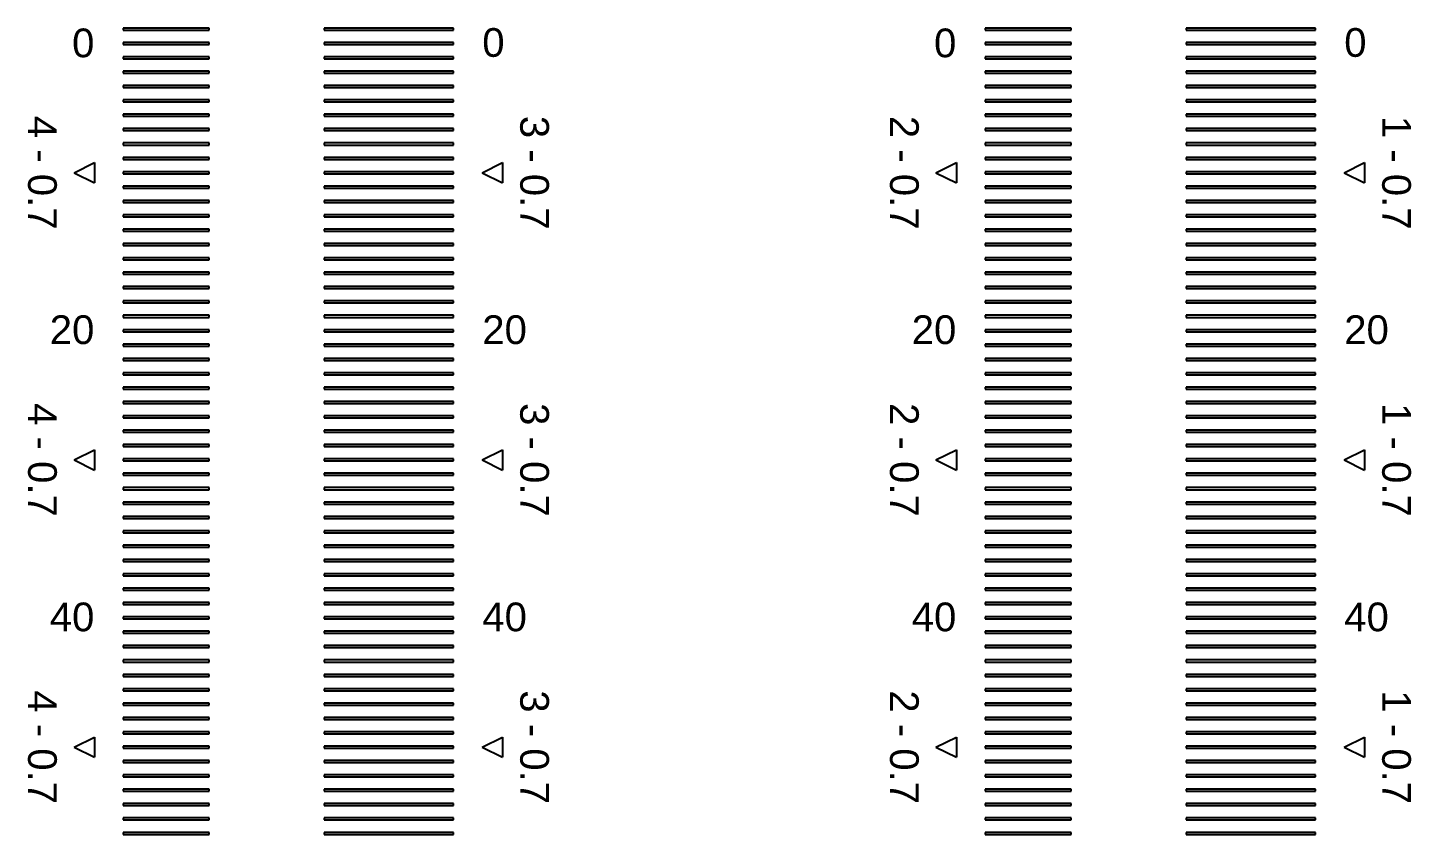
# Model space of a CAD drawing. Extents: x -24531 to 102469, y 86631 to 213631.
# Drawn here: x 53748.9 to 54230.5, y 155000.2 to 155281.1 of the extents above; entities that cross this region are included whole.
import ezdxf

# ---------------------------------------------------------------- set-up
doc = ezdxf.new("R2010")
doc.units = 13
doc.layers.add('CL - Label-1', color=120, linetype='Continuous')
doc.layers.add('CL - Label-2', color=132, linetype='Continuous')
doc.layers.add('CL - Sub-Micro', color=7, linetype='Continuous', true_color=0x47d1ff)
doc.styles.get("Standard").update_dxf_attribs({"font": 'arial.ttf'})

msp = doc.modelspace()

# ---------------------------------------------------------------- linework, layer by layer
at = {"layer": 'CL - Label-2'}
for p, q in [((53765.04, 155230.56), (53772.14, 155234.1)), ((53772.14, 155234.1), (53772.14, 155227.03)), ((53907.12, 155230.56), (53914.21, 155234.1)), ((53914.21, 155234.1), (53914.21, 155227.03)), ((54065.04, 155230.56), (54072.14, 155234.1)), ((54072.14, 155234.1), (54072.14, 155227.03)), ((54207.12, 155230.56), (54214.21, 155234.1)), ((54214.21, 155234.1), (54214.21, 155227.03)), ((53765.04, 155230.56), (53772.14, 155227.03)), ((53907.12, 155230.56), (53914.21, 155227.03)), ((54065.04, 155230.56), (54072.14, 155227.03)), ((54207.12, 155230.56), (54214.21, 155227.03)), ((53765.04, 155130.56), (53772.14, 155134.1)), ((53765.04, 155130.56), (53772.14, 155127.03)), ((53772.14, 155134.1), (53772.14, 155127.03)), ((53907.12, 155130.56), (53914.21, 155134.1)), ((53907.12, 155130.56), (53914.21, 155127.03)), ((53914.21, 155134.1), (53914.21, 155127.03)), ((54065.04, 155130.56), (54072.14, 155134.1)), ((54065.04, 155130.56), (54072.14, 155127.03)), ((54072.14, 155134.1), (54072.14, 155127.03)), ((54207.12, 155130.56), (54214.21, 155134.1)), ((54207.12, 155130.56), (54214.21, 155127.03)), ((54214.21, 155134.1), (54214.21, 155127.03)), ((53765.04, 155030.56), (53772.14, 155034.1)), ((53772.14, 155034.1), (53772.14, 155027.03)), ((53907.12, 155030.56), (53914.21, 155034.1)), ((53914.21, 155034.1), (53914.21, 155027.03)), ((54065.04, 155030.56), (54072.14, 155034.1)), ((54072.14, 155034.1), (54072.14, 155027.03)), ((54207.12, 155030.56), (54214.21, 155034.1)), ((54214.21, 155034.1), (54214.21, 155027.03)), ((53765.04, 155030.56), (53772.14, 155027.03)), ((53907.12, 155030.56), (53914.21, 155027.03)), ((54065.04, 155030.56), (54072.14, 155027.03)), ((54207.12, 155030.56), (54214.21, 155027.03))]:
    msp.add_line(p, q, dxfattribs=at)
at = {"layer": 'CL - Sub-Micro'}
for p, q in [((53812.12, 155280.91), (53782.12, 155280.91)), ((53782.12, 155280.91), (53782.12, 155280.21)), ((53782.12, 155280.21), (53812.12, 155280.21)), ((53812.12, 155280.21), (53812.12, 155280.91)), ((53897.12, 155280.91), (53852.12, 155280.91)), ((53852.12, 155280.91), (53852.12, 155280.21)), ((53852.12, 155280.21), (53897.12, 155280.21)), ((53897.12, 155280.21), (53897.12, 155280.91)), ((54112.12, 155280.91), (54082.12, 155280.91)), ((54082.12, 155280.91), (54082.12, 155280.21)), ((54082.12, 155280.21), (54112.12, 155280.21)), ((54112.12, 155280.21), (54112.12, 155280.91)), ((54197.12, 155280.91), (54152.12, 155280.91)), ((54152.12, 155280.91), (54152.12, 155280.21)), ((54152.12, 155280.21), (54197.12, 155280.21)), ((54197.12, 155280.21), (54197.12, 155280.91)), ((53812.12, 155275.91), (53782.12, 155275.91)), ((53782.12, 155275.91), (53782.12, 155275.21)), ((53782.12, 155275.21), (53812.12, 155275.21)), ((53812.12, 155275.21), (53812.12, 155275.91)), ((53897.12, 155275.91), (53852.12, 155275.91)), ((53852.12, 155275.91), (53852.12, 155275.21)), ((53852.12, 155275.21), (53897.12, 155275.21)), ((53897.12, 155275.21), (53897.12, 155275.91)), ((54112.12, 155275.91), (54082.12, 155275.91)), ((54082.12, 155275.91), (54082.12, 155275.21)), ((54082.12, 155275.21), (54112.12, 155275.21)), ((54112.12, 155275.21), (54112.12, 155275.91)), ((54197.12, 155275.91), (54152.12, 155275.91)), ((54152.12, 155275.91), (54152.12, 155275.21)), ((54152.12, 155275.21), (54197.12, 155275.21)), ((54197.12, 155275.21), (54197.12, 155275.91)), ((53812.12, 155270.91), (53782.12, 155270.91)), ((53782.12, 155270.91), (53782.12, 155270.21)), ((53782.12, 155270.21), (53812.12, 155270.21)), ((53812.12, 155270.21), (53812.12, 155270.91)), ((53897.12, 155270.91), (53852.12, 155270.91)), ((53852.12, 155270.91), (53852.12, 155270.21)), ((53852.12, 155270.21), (53897.12, 155270.21)), ((53897.12, 155270.21), (53897.12, 155270.91)), ((54112.12, 155270.91), (54082.12, 155270.91)), ((54082.12, 155270.91), (54082.12, 155270.21)), ((54082.12, 155270.21), (54112.12, 155270.21)), ((54112.12, 155270.21), (54112.12, 155270.91)), ((54197.12, 155270.91), (54152.12, 155270.91)), ((54152.12, 155270.91), (54152.12, 155270.21)), ((54152.12, 155270.21), (54197.12, 155270.21)), ((54197.12, 155270.21), (54197.12, 155270.91)), ((53812.12, 155265.91), (53782.12, 155265.91)), ((53782.12, 155265.91), (53782.12, 155265.21)), ((53782.12, 155265.21), (53812.12, 155265.21)), ((53812.12, 155265.21), (53812.12, 155265.91)), ((53897.12, 155265.91), (53852.12, 155265.91)), ((53852.12, 155265.91), (53852.12, 155265.21)), ((53852.12, 155265.21), (53897.12, 155265.21)), ((53897.12, 155265.21), (53897.12, 155265.91)), ((54112.12, 155265.91), (54082.12, 155265.91)), ((54082.12, 155265.91), (54082.12, 155265.21)), ((54082.12, 155265.21), (54112.12, 155265.21)), ((54112.12, 155265.21), (54112.12, 155265.91)), ((54197.12, 155265.91), (54152.12, 155265.91)), ((54152.12, 155265.91), (54152.12, 155265.21)), ((54152.12, 155265.21), (54197.12, 155265.21)), ((54197.12, 155265.21), (54197.12, 155265.91)), ((53812.12, 155260.91), (53782.12, 155260.91)), ((53782.12, 155260.91), (53782.12, 155260.21)), ((53782.12, 155260.21), (53812.12, 155260.21)), ((53812.12, 155260.21), (53812.12, 155260.91)), ((53897.12, 155260.91), (53852.12, 155260.91)), ((53852.12, 155260.91), (53852.12, 155260.21)), ((53852.12, 155260.21), (53897.12, 155260.21)), ((53897.12, 155260.21), (53897.12, 155260.91)), ((54112.12, 155260.91), (54082.12, 155260.91)), ((54082.12, 155260.91), (54082.12, 155260.21)), ((54082.12, 155260.21), (54112.12, 155260.21)), ((54112.12, 155260.21), (54112.12, 155260.91)), ((54197.12, 155260.91), (54152.12, 155260.91)), ((54152.12, 155260.91), (54152.12, 155260.21)), ((54152.12, 155260.21), (54197.12, 155260.21)), ((54197.12, 155260.21), (54197.12, 155260.91)), ((53812.12, 155255.91), (53782.12, 155255.91)), ((53782.12, 155255.91), (53782.12, 155255.21)), ((53782.12, 155255.21), (53812.12, 155255.21)), ((53812.12, 155255.21), (53812.12, 155255.91)), ((53897.12, 155255.91), (53852.12, 155255.91)), ((53852.12, 155255.91), (53852.12, 155255.21)), ((53852.12, 155255.21), (53897.12, 155255.21)), ((53897.12, 155255.21), (53897.12, 155255.91)), ((54112.12, 155255.91), (54082.12, 155255.91)), ((54082.12, 155255.91), (54082.12, 155255.21)), ((54082.12, 155255.21), (54112.12, 155255.21)), ((54112.12, 155255.21), (54112.12, 155255.91)), ((54197.12, 155255.91), (54152.12, 155255.91)), ((54152.12, 155255.91), (54152.12, 155255.21)), ((54152.12, 155255.21), (54197.12, 155255.21)), ((54197.12, 155255.21), (54197.12, 155255.91)), ((53812.12, 155250.91), (53782.12, 155250.91)), ((53782.12, 155250.91), (53782.12, 155250.21)), ((53782.12, 155250.21), (53812.12, 155250.21)), ((53812.12, 155250.21), (53812.12, 155250.91)), ((53897.12, 155250.91), (53852.12, 155250.91)), ((53852.12, 155250.91), (53852.12, 155250.21)), ((53852.12, 155250.21), (53897.12, 155250.21)), ((53897.12, 155250.21), (53897.12, 155250.91)), ((54112.12, 155250.91), (54082.12, 155250.91)), ((54082.12, 155250.91), (54082.12, 155250.21)), ((54082.12, 155250.21), (54112.12, 155250.21)), ((54112.12, 155250.21), (54112.12, 155250.91)), ((54197.12, 155250.91), (54152.12, 155250.91)), ((54152.12, 155250.91), (54152.12, 155250.21)), ((54152.12, 155250.21), (54197.12, 155250.21)), ((54197.12, 155250.21), (54197.12, 155250.91)), ((53812.12, 155245.91), (53782.12, 155245.91)), ((53782.12, 155245.91), (53782.12, 155245.21)), ((53812.12, 155245.21), (53812.12, 155245.91)), ((53897.12, 155245.91), (53852.12, 155245.91)), ((53852.12, 155245.91), (53852.12, 155245.21)), ((53897.12, 155245.21), (53897.12, 155245.91)), ((54112.12, 155245.91), (54082.12, 155245.91)), ((54082.12, 155245.91), (54082.12, 155245.21)), ((54112.12, 155245.21), (54112.12, 155245.91)), ((54197.12, 155245.91), (54152.12, 155245.91)), ((54152.12, 155245.91), (54152.12, 155245.21)), ((54197.12, 155245.21), (54197.12, 155245.91)), ((53782.12, 155245.21), (53812.12, 155245.21)), ((53812.12, 155240.91), (53782.12, 155240.91)), ((53782.12, 155240.91), (53782.12, 155240.21)), ((53812.12, 155240.21), (53812.12, 155240.91)), ((53852.12, 155245.21), (53897.12, 155245.21)), ((53897.12, 155240.91), (53852.12, 155240.91)), ((53852.12, 155240.91), (53852.12, 155240.21)), ((53897.12, 155240.21), (53897.12, 155240.91)), ((54082.12, 155245.21), (54112.12, 155245.21)), ((54112.12, 155240.91), (54082.12, 155240.91)), ((54082.12, 155240.91), (54082.12, 155240.21)), ((54112.12, 155240.21), (54112.12, 155240.91)), ((54152.12, 155245.21), (54197.12, 155245.21)), ((54197.12, 155240.91), (54152.12, 155240.91)), ((54152.12, 155240.91), (54152.12, 155240.21)), ((54197.12, 155240.21), (54197.12, 155240.91)), ((53782.12, 155240.21), (53812.12, 155240.21)), ((53812.12, 155235.91), (53782.12, 155235.91)), ((53782.12, 155235.91), (53782.12, 155235.21)), ((53812.12, 155235.21), (53812.12, 155235.91)), ((53852.12, 155240.21), (53897.12, 155240.21)), ((53897.12, 155235.91), (53852.12, 155235.91)), ((53852.12, 155235.91), (53852.12, 155235.21)), ((53897.12, 155235.21), (53897.12, 155235.91)), ((54082.12, 155240.21), (54112.12, 155240.21)), ((54112.12, 155235.91), (54082.12, 155235.91)), ((54082.12, 155235.91), (54082.12, 155235.21)), ((54112.12, 155235.21), (54112.12, 155235.91)), ((54152.12, 155240.21), (54197.12, 155240.21)), ((54197.12, 155235.91), (54152.12, 155235.91)), ((54152.12, 155235.91), (54152.12, 155235.21)), ((54197.12, 155235.21), (54197.12, 155235.91)), ((53782.12, 155235.21), (53812.12, 155235.21)), ((53812.12, 155230.91), (53782.12, 155230.91)), ((53782.12, 155230.91), (53782.12, 155230.21)), ((53812.12, 155230.21), (53812.12, 155230.91)), ((53852.12, 155235.21), (53897.12, 155235.21)), ((53897.12, 155230.91), (53852.12, 155230.91)), ((53852.12, 155230.91), (53852.12, 155230.21)), ((53897.12, 155230.21), (53897.12, 155230.91)), ((54082.12, 155235.21), (54112.12, 155235.21)), ((54112.12, 155230.91), (54082.12, 155230.91)), ((54082.12, 155230.91), (54082.12, 155230.21)), ((54112.12, 155230.21), (54112.12, 155230.91)), ((54152.12, 155235.21), (54197.12, 155235.21)), ((54197.12, 155230.91), (54152.12, 155230.91)), ((54152.12, 155230.91), (54152.12, 155230.21)), ((54197.12, 155230.21), (54197.12, 155230.91)), ((53782.12, 155230.21), (53812.12, 155230.21)), ((53852.12, 155230.21), (53897.12, 155230.21)), ((54082.12, 155230.21), (54112.12, 155230.21)), ((54152.12, 155230.21), (54197.12, 155230.21)), ((53812.12, 155225.91), (53782.12, 155225.91)), ((53782.12, 155225.91), (53782.12, 155225.21)), ((53782.12, 155225.21), (53812.12, 155225.21)), ((53812.12, 155225.21), (53812.12, 155225.91)), ((53897.12, 155225.91), (53852.12, 155225.91)), ((53852.12, 155225.91), (53852.12, 155225.21)), ((53852.12, 155225.21), (53897.12, 155225.21)), ((53897.12, 155225.21), (53897.12, 155225.91)), ((54112.12, 155225.91), (54082.12, 155225.91)), ((54082.12, 155225.91), (54082.12, 155225.21)), ((54082.12, 155225.21), (54112.12, 155225.21)), ((54112.12, 155225.21), (54112.12, 155225.91)), ((54197.12, 155225.91), (54152.12, 155225.91)), ((54152.12, 155225.91), (54152.12, 155225.21)), ((54152.12, 155225.21), (54197.12, 155225.21)), ((54197.12, 155225.21), (54197.12, 155225.91)), ((53812.12, 155220.91), (53782.12, 155220.91)), ((53782.12, 155220.91), (53782.12, 155220.21)), ((53782.12, 155220.21), (53812.12, 155220.21)), ((53812.12, 155220.21), (53812.12, 155220.91)), ((53897.12, 155220.91), (53852.12, 155220.91)), ((53852.12, 155220.91), (53852.12, 155220.21)), ((53852.12, 155220.21), (53897.12, 155220.21)), ((53897.12, 155220.21), (53897.12, 155220.91)), ((54112.12, 155220.91), (54082.12, 155220.91)), ((54082.12, 155220.91), (54082.12, 155220.21)), ((54082.12, 155220.21), (54112.12, 155220.21)), ((54112.12, 155220.21), (54112.12, 155220.91)), ((54197.12, 155220.91), (54152.12, 155220.91)), ((54152.12, 155220.91), (54152.12, 155220.21)), ((54152.12, 155220.21), (54197.12, 155220.21)), ((54197.12, 155220.21), (54197.12, 155220.91)), ((53812.12, 155215.91), (53782.12, 155215.91)), ((53782.12, 155215.91), (53782.12, 155215.21)), ((53782.12, 155215.21), (53812.12, 155215.21)), ((53812.12, 155215.21), (53812.12, 155215.91)), ((53897.12, 155215.91), (53852.12, 155215.91)), ((53852.12, 155215.91), (53852.12, 155215.21)), ((53852.12, 155215.21), (53897.12, 155215.21)), ((53897.12, 155215.21), (53897.12, 155215.91)), ((54112.12, 155215.91), (54082.12, 155215.91)), ((54082.12, 155215.91), (54082.12, 155215.21)), ((54082.12, 155215.21), (54112.12, 155215.21)), ((54112.12, 155215.21), (54112.12, 155215.91)), ((54197.12, 155215.91), (54152.12, 155215.91)), ((54152.12, 155215.91), (54152.12, 155215.21)), ((54152.12, 155215.21), (54197.12, 155215.21)), ((54197.12, 155215.21), (54197.12, 155215.91)), ((53812.12, 155210.91), (53782.12, 155210.91)), ((53782.12, 155210.91), (53782.12, 155210.21)), ((53782.12, 155210.21), (53812.12, 155210.21)), ((53812.12, 155210.21), (53812.12, 155210.91)), ((53897.12, 155210.91), (53852.12, 155210.91)), ((53852.12, 155210.91), (53852.12, 155210.21)), ((53852.12, 155210.21), (53897.12, 155210.21)), ((53897.12, 155210.21), (53897.12, 155210.91)), ((54112.12, 155210.91), (54082.12, 155210.91)), ((54082.12, 155210.91), (54082.12, 155210.21)), ((54082.12, 155210.21), (54112.12, 155210.21)), ((54112.12, 155210.21), (54112.12, 155210.91)), ((54197.12, 155210.91), (54152.12, 155210.91)), ((54152.12, 155210.91), (54152.12, 155210.21)), ((54152.12, 155210.21), (54197.12, 155210.21)), ((54197.12, 155210.21), (54197.12, 155210.91)), ((53812.12, 155205.91), (53782.12, 155205.91)), ((53782.12, 155205.91), (53782.12, 155205.21)), ((53782.12, 155205.21), (53812.12, 155205.21)), ((53812.12, 155205.21), (53812.12, 155205.91)), ((53897.12, 155205.91), (53852.12, 155205.91)), ((53852.12, 155205.91), (53852.12, 155205.21)), ((53852.12, 155205.21), (53897.12, 155205.21)), ((53897.12, 155205.21), (53897.12, 155205.91)), ((54112.12, 155205.91), (54082.12, 155205.91)), ((54082.12, 155205.91), (54082.12, 155205.21)), ((54082.12, 155205.21), (54112.12, 155205.21)), ((54112.12, 155205.21), (54112.12, 155205.91)), ((54197.12, 155205.91), (54152.12, 155205.91)), ((54152.12, 155205.91), (54152.12, 155205.21)), ((54152.12, 155205.21), (54197.12, 155205.21)), ((54197.12, 155205.21), (54197.12, 155205.91)), ((53812.12, 155200.91), (53782.12, 155200.91)), ((53782.12, 155200.91), (53782.12, 155200.21)), ((53782.12, 155200.21), (53812.12, 155200.21)), ((53812.12, 155200.21), (53812.12, 155200.91)), ((53897.12, 155200.91), (53852.12, 155200.91)), ((53852.12, 155200.91), (53852.12, 155200.21)), ((53852.12, 155200.21), (53897.12, 155200.21)), ((53897.12, 155200.21), (53897.12, 155200.91)), ((54112.12, 155200.91), (54082.12, 155200.91)), ((54082.12, 155200.91), (54082.12, 155200.21)), ((54082.12, 155200.21), (54112.12, 155200.21)), ((54112.12, 155200.21), (54112.12, 155200.91)), ((54197.12, 155200.91), (54152.12, 155200.91)), ((54152.12, 155200.91), (54152.12, 155200.21)), ((54152.12, 155200.21), (54197.12, 155200.21)), ((54197.12, 155200.21), (54197.12, 155200.91)), ((53812.12, 155195.91), (53782.12, 155195.91)), ((53782.12, 155195.91), (53782.12, 155195.21)), ((53782.12, 155195.21), (53812.12, 155195.21)), ((53812.12, 155195.21), (53812.12, 155195.91)), ((53897.12, 155195.91), (53852.12, 155195.91)), ((53852.12, 155195.91), (53852.12, 155195.21)), ((53852.12, 155195.21), (53897.12, 155195.21)), ((53897.12, 155195.21), (53897.12, 155195.91)), ((54112.12, 155195.91), (54082.12, 155195.91)), ((54082.12, 155195.91), (54082.12, 155195.21)), ((54082.12, 155195.21), (54112.12, 155195.21)), ((54112.12, 155195.21), (54112.12, 155195.91)), ((54197.12, 155195.91), (54152.12, 155195.91)), ((54152.12, 155195.91), (54152.12, 155195.21)), ((54152.12, 155195.21), (54197.12, 155195.21)), ((54197.12, 155195.21), (54197.12, 155195.91)), ((53812.12, 155190.91), (53782.12, 155190.91)), ((53782.12, 155190.91), (53782.12, 155190.21)), ((53782.12, 155190.21), (53812.12, 155190.21)), ((53812.12, 155190.21), (53812.12, 155190.91)), ((53897.12, 155190.91), (53852.12, 155190.91)), ((53852.12, 155190.91), (53852.12, 155190.21)), ((53852.12, 155190.21), (53897.12, 155190.21)), ((53897.12, 155190.21), (53897.12, 155190.91)), ((54112.12, 155190.91), (54082.12, 155190.91)), ((54082.12, 155190.91), (54082.12, 155190.21)), ((54082.12, 155190.21), (54112.12, 155190.21)), ((54112.12, 155190.21), (54112.12, 155190.91)), ((54197.12, 155190.91), (54152.12, 155190.91)), ((54152.12, 155190.91), (54152.12, 155190.21)), ((54152.12, 155190.21), (54197.12, 155190.21)), ((54197.12, 155190.21), (54197.12, 155190.91)), ((53812.12, 155185.91), (53782.12, 155185.91)), ((53782.12, 155185.91), (53782.12, 155185.21)), ((53782.12, 155185.21), (53812.12, 155185.21)), ((53812.12, 155185.21), (53812.12, 155185.91)), ((53897.12, 155185.91), (53852.12, 155185.91)), ((53852.12, 155185.91), (53852.12, 155185.21)), ((53852.12, 155185.21), (53897.12, 155185.21)), ((53897.12, 155185.21), (53897.12, 155185.91)), ((54112.12, 155185.91), (54082.12, 155185.91)), ((54082.12, 155185.91), (54082.12, 155185.21)), ((54082.12, 155185.21), (54112.12, 155185.21)), ((54112.12, 155185.21), (54112.12, 155185.91)), ((54197.12, 155185.91), (54152.12, 155185.91)), ((54152.12, 155185.91), (54152.12, 155185.21)), ((54152.12, 155185.21), (54197.12, 155185.21)), ((54197.12, 155185.21), (54197.12, 155185.91)), ((53812.12, 155180.91), (53782.12, 155180.91)), ((53782.12, 155180.91), (53782.12, 155180.21)), ((53782.12, 155180.21), (53812.12, 155180.21)), ((53812.12, 155180.21), (53812.12, 155180.91)), ((53897.12, 155180.91), (53852.12, 155180.91)), ((53852.12, 155180.91), (53852.12, 155180.21)), ((53852.12, 155180.21), (53897.12, 155180.21)), ((53897.12, 155180.21), (53897.12, 155180.91)), ((54112.12, 155180.91), (54082.12, 155180.91)), ((54082.12, 155180.91), (54082.12, 155180.21)), ((54082.12, 155180.21), (54112.12, 155180.21)), ((54112.12, 155180.21), (54112.12, 155180.91)), ((54197.12, 155180.91), (54152.12, 155180.91)), ((54152.12, 155180.91), (54152.12, 155180.21)), ((54152.12, 155180.21), (54197.12, 155180.21)), ((54197.12, 155180.21), (54197.12, 155180.91)), ((53812.12, 155175.91), (53782.12, 155175.91)), ((53782.12, 155175.91), (53782.12, 155175.21)), ((53782.12, 155175.21), (53812.12, 155175.21)), ((53812.12, 155175.21), (53812.12, 155175.91)), ((53897.12, 155175.91), (53852.12, 155175.91)), ((53852.12, 155175.91), (53852.12, 155175.21)), ((53852.12, 155175.21), (53897.12, 155175.21)), ((53897.12, 155175.21), (53897.12, 155175.91)), ((54112.12, 155175.91), (54082.12, 155175.91)), ((54082.12, 155175.91), (54082.12, 155175.21)), ((54082.12, 155175.21), (54112.12, 155175.21)), ((54112.12, 155175.21), (54112.12, 155175.91)), ((54197.12, 155175.91), (54152.12, 155175.91)), ((54152.12, 155175.91), (54152.12, 155175.21)), ((54152.12, 155175.21), (54197.12, 155175.21)), ((54197.12, 155175.21), (54197.12, 155175.91)), ((53812.12, 155170.91), (53782.12, 155170.91)), ((53782.12, 155170.91), (53782.12, 155170.21)), ((53782.12, 155170.21), (53812.12, 155170.21)), ((53812.12, 155170.21), (53812.12, 155170.91)), ((53897.12, 155170.91), (53852.12, 155170.91)), ((53852.12, 155170.91), (53852.12, 155170.21)), ((53852.12, 155170.21), (53897.12, 155170.21)), ((53897.12, 155170.21), (53897.12, 155170.91)), ((54112.12, 155170.91), (54082.12, 155170.91)), ((54082.12, 155170.91), (54082.12, 155170.21)), ((54082.12, 155170.21), (54112.12, 155170.21)), ((54112.12, 155170.21), (54112.12, 155170.91)), ((54197.12, 155170.91), (54152.12, 155170.91)), ((54152.12, 155170.91), (54152.12, 155170.21)), ((54152.12, 155170.21), (54197.12, 155170.21)), ((54197.12, 155170.21), (54197.12, 155170.91)), ((53812.12, 155165.91), (53782.12, 155165.91)), ((53782.12, 155165.91), (53782.12, 155165.21)), ((53782.12, 155165.21), (53812.12, 155165.21)), ((53812.12, 155165.21), (53812.12, 155165.91)), ((53897.12, 155165.91), (53852.12, 155165.91)), ((53852.12, 155165.91), (53852.12, 155165.21)), ((53852.12, 155165.21), (53897.12, 155165.21)), ((53897.12, 155165.21), (53897.12, 155165.91)), ((54112.12, 155165.91), (54082.12, 155165.91)), ((54082.12, 155165.91), (54082.12, 155165.21)), ((54082.12, 155165.21), (54112.12, 155165.21)), ((54112.12, 155165.21), (54112.12, 155165.91)), ((54197.12, 155165.91), (54152.12, 155165.91)), ((54152.12, 155165.91), (54152.12, 155165.21)), ((54152.12, 155165.21), (54197.12, 155165.21)), ((54197.12, 155165.21), (54197.12, 155165.91)), ((53812.12, 155160.91), (53782.12, 155160.91)), ((53782.12, 155160.91), (53782.12, 155160.21)), ((53782.12, 155160.21), (53812.12, 155160.21)), ((53812.12, 155160.21), (53812.12, 155160.91)), ((53897.12, 155160.91), (53852.12, 155160.91)), ((53852.12, 155160.91), (53852.12, 155160.21)), ((53852.12, 155160.21), (53897.12, 155160.21)), ((53897.12, 155160.21), (53897.12, 155160.91)), ((54112.12, 155160.91), (54082.12, 155160.91)), ((54082.12, 155160.91), (54082.12, 155160.21)), ((54082.12, 155160.21), (54112.12, 155160.21)), ((54112.12, 155160.21), (54112.12, 155160.91)), ((54197.12, 155160.91), (54152.12, 155160.91)), ((54152.12, 155160.91), (54152.12, 155160.21)), ((54152.12, 155160.21), (54197.12, 155160.21)), ((54197.12, 155160.21), (54197.12, 155160.91)), ((53812.12, 155155.91), (53782.12, 155155.91)), ((53782.12, 155155.91), (53782.12, 155155.21)), ((53782.12, 155155.21), (53812.12, 155155.21)), ((53812.12, 155155.21), (53812.12, 155155.91)), ((53897.12, 155155.91), (53852.12, 155155.91)), ((53852.12, 155155.91), (53852.12, 155155.21)), ((53852.12, 155155.21), (53897.12, 155155.21)), ((53897.12, 155155.21), (53897.12, 155155.91)), ((54112.12, 155155.91), (54082.12, 155155.91)), ((54082.12, 155155.91), (54082.12, 155155.21)), ((54082.12, 155155.21), (54112.12, 155155.21)), ((54112.12, 155155.21), (54112.12, 155155.91)), ((54197.12, 155155.91), (54152.12, 155155.91)), ((54152.12, 155155.91), (54152.12, 155155.21)), ((54152.12, 155155.21), (54197.12, 155155.21)), ((54197.12, 155155.21), (54197.12, 155155.91)), ((53812.12, 155150.91), (53782.12, 155150.91)), ((53782.12, 155150.91), (53782.12, 155150.21)), ((53782.12, 155150.21), (53812.12, 155150.21)), ((53812.12, 155150.21), (53812.12, 155150.91)), ((53897.12, 155150.91), (53852.12, 155150.91)), ((53852.12, 155150.91), (53852.12, 155150.21)), ((53852.12, 155150.21), (53897.12, 155150.21)), ((53897.12, 155150.21), (53897.12, 155150.91)), ((54112.12, 155150.91), (54082.12, 155150.91)), ((54082.12, 155150.91), (54082.12, 155150.21)), ((54082.12, 155150.21), (54112.12, 155150.21)), ((54112.12, 155150.21), (54112.12, 155150.91)), ((54197.12, 155150.91), (54152.12, 155150.91)), ((54152.12, 155150.91), (54152.12, 155150.21)), ((54152.12, 155150.21), (54197.12, 155150.21)), ((54197.12, 155150.21), (54197.12, 155150.91)), ((53812.12, 155145.91), (53782.12, 155145.91)), ((53782.12, 155145.91), (53782.12, 155145.21)), ((53782.12, 155145.21), (53812.12, 155145.21)), ((53812.12, 155145.21), (53812.12, 155145.91)), ((53897.12, 155145.91), (53852.12, 155145.91)), ((53852.12, 155145.91), (53852.12, 155145.21)), ((53852.12, 155145.21), (53897.12, 155145.21)), ((53897.12, 155145.21), (53897.12, 155145.91)), ((54112.12, 155145.91), (54082.12, 155145.91)), ((54082.12, 155145.91), (54082.12, 155145.21)), ((54082.12, 155145.21), (54112.12, 155145.21)), ((54112.12, 155145.21), (54112.12, 155145.91)), ((54197.12, 155145.91), (54152.12, 155145.91)), ((54152.12, 155145.91), (54152.12, 155145.21)), ((54152.12, 155145.21), (54197.12, 155145.21)), ((54197.12, 155145.21), (54197.12, 155145.91)), ((53812.12, 155140.91), (53782.12, 155140.91)), ((53782.12, 155140.91), (53782.12, 155140.21)), ((53782.12, 155140.21), (53812.12, 155140.21)), ((53812.12, 155140.21), (53812.12, 155140.91)), ((53897.12, 155140.91), (53852.12, 155140.91)), ((53852.12, 155140.91), (53852.12, 155140.21)), ((53852.12, 155140.21), (53897.12, 155140.21)), ((53897.12, 155140.21), (53897.12, 155140.91)), ((54112.12, 155140.91), (54082.12, 155140.91)), ((54082.12, 155140.91), (54082.12, 155140.21)), ((54082.12, 155140.21), (54112.12, 155140.21)), ((54112.12, 155140.21), (54112.12, 155140.91)), ((54197.12, 155140.91), (54152.12, 155140.91)), ((54152.12, 155140.91), (54152.12, 155140.21)), ((54152.12, 155140.21), (54197.12, 155140.21)), ((54197.12, 155140.21), (54197.12, 155140.91)), ((53812.12, 155135.91), (53782.12, 155135.91)), ((53782.12, 155135.91), (53782.12, 155135.21)), ((53782.12, 155135.21), (53812.12, 155135.21)), ((53812.12, 155135.21), (53812.12, 155135.91)), ((53897.12, 155135.91), (53852.12, 155135.91)), ((53852.12, 155135.91), (53852.12, 155135.21)), ((53852.12, 155135.21), (53897.12, 155135.21)), ((53897.12, 155135.21), (53897.12, 155135.91)), ((54112.12, 155135.91), (54082.12, 155135.91)), ((54082.12, 155135.91), (54082.12, 155135.21)), ((54082.12, 155135.21), (54112.12, 155135.21)), ((54112.12, 155135.21), (54112.12, 155135.91)), ((54197.12, 155135.91), (54152.12, 155135.91)), ((54152.12, 155135.91), (54152.12, 155135.21)), ((54152.12, 155135.21), (54197.12, 155135.21)), ((54197.12, 155135.21), (54197.12, 155135.91)), ((53812.12, 155130.91), (53782.12, 155130.91)), ((53782.12, 155130.91), (53782.12, 155130.21)), ((53782.12, 155130.21), (53812.12, 155130.21)), ((53812.12, 155130.21), (53812.12, 155130.91)), ((53897.12, 155130.91), (53852.12, 155130.91)), ((53852.12, 155130.91), (53852.12, 155130.21)), ((53852.12, 155130.21), (53897.12, 155130.21)), ((53897.12, 155130.21), (53897.12, 155130.91)), ((54112.12, 155130.91), (54082.12, 155130.91)), ((54082.12, 155130.91), (54082.12, 155130.21)), ((54082.12, 155130.21), (54112.12, 155130.21)), ((54112.12, 155130.21), (54112.12, 155130.91)), ((54197.12, 155130.91), (54152.12, 155130.91)), ((54152.12, 155130.91), (54152.12, 155130.21)), ((54152.12, 155130.21), (54197.12, 155130.21)), ((54197.12, 155130.21), (54197.12, 155130.91)), ((53812.12, 155125.91), (53782.12, 155125.91)), ((53782.12, 155125.91), (53782.12, 155125.21)), ((53782.12, 155125.21), (53812.12, 155125.21)), ((53812.12, 155125.21), (53812.12, 155125.91)), ((53897.12, 155125.91), (53852.12, 155125.91)), ((53852.12, 155125.91), (53852.12, 155125.21)), ((53852.12, 155125.21), (53897.12, 155125.21)), ((53897.12, 155125.21), (53897.12, 155125.91)), ((54112.12, 155125.91), (54082.12, 155125.91)), ((54082.12, 155125.91), (54082.12, 155125.21)), ((54082.12, 155125.21), (54112.12, 155125.21)), ((54112.12, 155125.21), (54112.12, 155125.91)), ((54197.12, 155125.91), (54152.12, 155125.91)), ((54152.12, 155125.91), (54152.12, 155125.21)), ((54152.12, 155125.21), (54197.12, 155125.21)), ((54197.12, 155125.21), (54197.12, 155125.91)), ((53812.12, 155120.91), (53782.12, 155120.91)), ((53782.12, 155120.91), (53782.12, 155120.21)), ((53782.12, 155120.21), (53812.12, 155120.21)), ((53812.12, 155120.21), (53812.12, 155120.91)), ((53897.12, 155120.91), (53852.12, 155120.91)), ((53852.12, 155120.91), (53852.12, 155120.21)), ((53852.12, 155120.21), (53897.12, 155120.21)), ((53897.12, 155120.21), (53897.12, 155120.91)), ((54112.12, 155120.91), (54082.12, 155120.91)), ((54082.12, 155120.91), (54082.12, 155120.21)), ((54082.12, 155120.21), (54112.12, 155120.21)), ((54112.12, 155120.21), (54112.12, 155120.91)), ((54197.12, 155120.91), (54152.12, 155120.91)), ((54152.12, 155120.91), (54152.12, 155120.21)), ((54152.12, 155120.21), (54197.12, 155120.21)), ((54197.12, 155120.21), (54197.12, 155120.91)), ((53812.12, 155115.91), (53782.12, 155115.91)), ((53782.12, 155115.91), (53782.12, 155115.21)), ((53812.12, 155115.21), (53812.12, 155115.91)), ((53897.12, 155115.91), (53852.12, 155115.91)), ((53852.12, 155115.91), (53852.12, 155115.21)), ((53897.12, 155115.21), (53897.12, 155115.91)), ((54112.12, 155115.91), (54082.12, 155115.91)), ((54082.12, 155115.91), (54082.12, 155115.21)), ((54112.12, 155115.21), (54112.12, 155115.91)), ((54197.12, 155115.91), (54152.12, 155115.91)), ((54152.12, 155115.91), (54152.12, 155115.21)), ((54197.12, 155115.21), (54197.12, 155115.91)), ((53782.12, 155115.21), (53812.12, 155115.21)), ((53812.12, 155110.91), (53782.12, 155110.91)), ((53782.12, 155110.91), (53782.12, 155110.21)), ((53812.12, 155110.21), (53812.12, 155110.91)), ((53852.12, 155115.21), (53897.12, 155115.21)), ((53897.12, 155110.91), (53852.12, 155110.91)), ((53852.12, 155110.91), (53852.12, 155110.21)), ((53897.12, 155110.21), (53897.12, 155110.91)), ((54082.12, 155115.21), (54112.12, 155115.21)), ((54112.12, 155110.91), (54082.12, 155110.91)), ((54082.12, 155110.91), (54082.12, 155110.21)), ((54112.12, 155110.21), (54112.12, 155110.91)), ((54152.12, 155115.21), (54197.12, 155115.21)), ((54197.12, 155110.91), (54152.12, 155110.91)), ((54152.12, 155110.91), (54152.12, 155110.21)), ((54197.12, 155110.21), (54197.12, 155110.91)), ((53782.12, 155110.21), (53812.12, 155110.21)), ((53812.12, 155105.91), (53782.12, 155105.91)), ((53782.12, 155105.91), (53782.12, 155105.21)), ((53812.12, 155105.21), (53812.12, 155105.91)), ((53852.12, 155110.21), (53897.12, 155110.21)), ((53897.12, 155105.91), (53852.12, 155105.91)), ((53852.12, 155105.91), (53852.12, 155105.21)), ((53897.12, 155105.21), (53897.12, 155105.91)), ((54082.12, 155110.21), (54112.12, 155110.21)), ((54112.12, 155105.91), (54082.12, 155105.91)), ((54082.12, 155105.91), (54082.12, 155105.21)), ((54112.12, 155105.21), (54112.12, 155105.91)), ((54152.12, 155110.21), (54197.12, 155110.21)), ((54197.12, 155105.91), (54152.12, 155105.91)), ((54152.12, 155105.91), (54152.12, 155105.21)), ((54197.12, 155105.21), (54197.12, 155105.91)), ((53782.12, 155105.21), (53812.12, 155105.21)), ((53812.12, 155100.91), (53782.12, 155100.91)), ((53782.12, 155100.91), (53782.12, 155100.21)), ((53812.12, 155100.21), (53812.12, 155100.91)), ((53852.12, 155105.21), (53897.12, 155105.21)), ((53897.12, 155100.91), (53852.12, 155100.91)), ((53852.12, 155100.91), (53852.12, 155100.21)), ((53897.12, 155100.21), (53897.12, 155100.91)), ((54082.12, 155105.21), (54112.12, 155105.21)), ((54112.12, 155100.91), (54082.12, 155100.91)), ((54082.12, 155100.91), (54082.12, 155100.21)), ((54112.12, 155100.21), (54112.12, 155100.91)), ((54152.12, 155105.21), (54197.12, 155105.21)), ((54197.12, 155100.91), (54152.12, 155100.91)), ((54152.12, 155100.91), (54152.12, 155100.21)), ((54197.12, 155100.21), (54197.12, 155100.91)), ((53782.12, 155100.21), (53812.12, 155100.21)), ((53852.12, 155100.21), (53897.12, 155100.21)), ((54082.12, 155100.21), (54112.12, 155100.21)), ((54152.12, 155100.21), (54197.12, 155100.21)), ((53812.12, 155095.91), (53782.12, 155095.91)), ((53782.12, 155095.91), (53782.12, 155095.21)), ((53782.12, 155095.21), (53812.12, 155095.21)), ((53812.12, 155095.21), (53812.12, 155095.91)), ((53897.12, 155095.91), (53852.12, 155095.91)), ((53852.12, 155095.91), (53852.12, 155095.21)), ((53852.12, 155095.21), (53897.12, 155095.21)), ((53897.12, 155095.21), (53897.12, 155095.91)), ((54112.12, 155095.91), (54082.12, 155095.91)), ((54082.12, 155095.91), (54082.12, 155095.21)), ((54082.12, 155095.21), (54112.12, 155095.21)), ((54112.12, 155095.21), (54112.12, 155095.91)), ((54197.12, 155095.91), (54152.12, 155095.91)), ((54152.12, 155095.91), (54152.12, 155095.21)), ((54152.12, 155095.21), (54197.12, 155095.21)), ((54197.12, 155095.21), (54197.12, 155095.91)), ((53812.12, 155090.91), (53782.12, 155090.91)), ((53782.12, 155090.91), (53782.12, 155090.21)), ((53782.12, 155090.21), (53812.12, 155090.21)), ((53812.12, 155090.21), (53812.12, 155090.91)), ((53897.12, 155090.91), (53852.12, 155090.91)), ((53852.12, 155090.91), (53852.12, 155090.21)), ((53852.12, 155090.21), (53897.12, 155090.21)), ((53897.12, 155090.21), (53897.12, 155090.91)), ((54112.12, 155090.91), (54082.12, 155090.91)), ((54082.12, 155090.91), (54082.12, 155090.21)), ((54082.12, 155090.21), (54112.12, 155090.21)), ((54112.12, 155090.21), (54112.12, 155090.91)), ((54197.12, 155090.91), (54152.12, 155090.91)), ((54152.12, 155090.91), (54152.12, 155090.21)), ((54152.12, 155090.21), (54197.12, 155090.21)), ((54197.12, 155090.21), (54197.12, 155090.91)), ((53812.12, 155085.91), (53782.12, 155085.91)), ((53782.12, 155085.91), (53782.12, 155085.21)), ((53782.12, 155085.21), (53812.12, 155085.21)), ((53812.12, 155085.21), (53812.12, 155085.91)), ((53897.12, 155085.91), (53852.12, 155085.91)), ((53852.12, 155085.91), (53852.12, 155085.21)), ((53852.12, 155085.21), (53897.12, 155085.21)), ((53897.12, 155085.21), (53897.12, 155085.91)), ((54112.12, 155085.91), (54082.12, 155085.91)), ((54082.12, 155085.91), (54082.12, 155085.21)), ((54082.12, 155085.21), (54112.12, 155085.21)), ((54112.12, 155085.21), (54112.12, 155085.91)), ((54197.12, 155085.91), (54152.12, 155085.91)), ((54152.12, 155085.91), (54152.12, 155085.21)), ((54152.12, 155085.21), (54197.12, 155085.21)), ((54197.12, 155085.21), (54197.12, 155085.91)), ((53812.12, 155080.91), (53782.12, 155080.91)), ((53782.12, 155080.91), (53782.12, 155080.21)), ((53782.12, 155080.21), (53812.12, 155080.21)), ((53812.12, 155080.21), (53812.12, 155080.91)), ((53897.12, 155080.91), (53852.12, 155080.91)), ((53852.12, 155080.91), (53852.12, 155080.21)), ((53852.12, 155080.21), (53897.12, 155080.21)), ((53897.12, 155080.21), (53897.12, 155080.91)), ((54112.12, 155080.91), (54082.12, 155080.91)), ((54082.12, 155080.91), (54082.12, 155080.21)), ((54082.12, 155080.21), (54112.12, 155080.21)), ((54112.12, 155080.21), (54112.12, 155080.91)), ((54197.12, 155080.91), (54152.12, 155080.91)), ((54152.12, 155080.91), (54152.12, 155080.21)), ((54152.12, 155080.21), (54197.12, 155080.21)), ((54197.12, 155080.21), (54197.12, 155080.91)), ((53812.12, 155075.91), (53782.12, 155075.91)), ((53782.12, 155075.91), (53782.12, 155075.21)), ((53782.12, 155075.21), (53812.12, 155075.21)), ((53812.12, 155075.21), (53812.12, 155075.91)), ((53897.12, 155075.91), (53852.12, 155075.91)), ((53852.12, 155075.91), (53852.12, 155075.21)), ((53852.12, 155075.21), (53897.12, 155075.21)), ((53897.12, 155075.21), (53897.12, 155075.91)), ((54112.12, 155075.91), (54082.12, 155075.91)), ((54082.12, 155075.91), (54082.12, 155075.21)), ((54082.12, 155075.21), (54112.12, 155075.21)), ((54112.12, 155075.21), (54112.12, 155075.91)), ((54197.12, 155075.91), (54152.12, 155075.91)), ((54152.12, 155075.91), (54152.12, 155075.21)), ((54152.12, 155075.21), (54197.12, 155075.21)), ((54197.12, 155075.21), (54197.12, 155075.91)), ((53812.12, 155070.91), (53782.12, 155070.91)), ((53782.12, 155070.91), (53782.12, 155070.21)), ((53782.12, 155070.21), (53812.12, 155070.21)), ((53812.12, 155070.21), (53812.12, 155070.91)), ((53897.12, 155070.91), (53852.12, 155070.91)), ((53852.12, 155070.91), (53852.12, 155070.21)), ((53852.12, 155070.21), (53897.12, 155070.21)), ((53897.12, 155070.21), (53897.12, 155070.91)), ((54112.12, 155070.91), (54082.12, 155070.91)), ((54082.12, 155070.91), (54082.12, 155070.21)), ((54082.12, 155070.21), (54112.12, 155070.21)), ((54112.12, 155070.21), (54112.12, 155070.91)), ((54197.12, 155070.91), (54152.12, 155070.91)), ((54152.12, 155070.91), (54152.12, 155070.21)), ((54152.12, 155070.21), (54197.12, 155070.21)), ((54197.12, 155070.21), (54197.12, 155070.91)), ((53812.12, 155065.91), (53782.12, 155065.91)), ((53782.12, 155065.91), (53782.12, 155065.21)), ((53782.12, 155065.21), (53812.12, 155065.21)), ((53812.12, 155065.21), (53812.12, 155065.91)), ((53897.12, 155065.91), (53852.12, 155065.91)), ((53852.12, 155065.91), (53852.12, 155065.21)), ((53852.12, 155065.21), (53897.12, 155065.21)), ((53897.12, 155065.21), (53897.12, 155065.91)), ((54112.12, 155065.91), (54082.12, 155065.91)), ((54082.12, 155065.91), (54082.12, 155065.21)), ((54082.12, 155065.21), (54112.12, 155065.21)), ((54112.12, 155065.21), (54112.12, 155065.91)), ((54197.12, 155065.91), (54152.12, 155065.91)), ((54152.12, 155065.91), (54152.12, 155065.21)), ((54152.12, 155065.21), (54197.12, 155065.21)), ((54197.12, 155065.21), (54197.12, 155065.91)), ((53812.12, 155060.91), (53782.12, 155060.91)), ((53782.12, 155060.91), (53782.12, 155060.21)), ((53782.12, 155060.21), (53812.12, 155060.21)), ((53812.12, 155060.21), (53812.12, 155060.91)), ((53897.12, 155060.91), (53852.12, 155060.91)), ((53852.12, 155060.91), (53852.12, 155060.21)), ((53852.12, 155060.21), (53897.12, 155060.21)), ((53897.12, 155060.21), (53897.12, 155060.91)), ((54112.12, 155060.91), (54082.12, 155060.91)), ((54082.12, 155060.91), (54082.12, 155060.21)), ((54082.12, 155060.21), (54112.12, 155060.21)), ((54112.12, 155060.21), (54112.12, 155060.91)), ((54197.12, 155060.91), (54152.12, 155060.91)), ((54152.12, 155060.91), (54152.12, 155060.21)), ((54152.12, 155060.21), (54197.12, 155060.21)), ((54197.12, 155060.21), (54197.12, 155060.91)), ((53812.12, 155055.91), (53782.12, 155055.91)), ((53782.12, 155055.91), (53782.12, 155055.21)), ((53782.12, 155055.21), (53812.12, 155055.21)), ((53812.12, 155055.21), (53812.12, 155055.91)), ((53897.12, 155055.91), (53852.12, 155055.91)), ((53852.12, 155055.91), (53852.12, 155055.21)), ((53852.12, 155055.21), (53897.12, 155055.21)), ((53897.12, 155055.21), (53897.12, 155055.91)), ((54112.12, 155055.91), (54082.12, 155055.91)), ((54082.12, 155055.91), (54082.12, 155055.21)), ((54082.12, 155055.21), (54112.12, 155055.21)), ((54112.12, 155055.21), (54112.12, 155055.91)), ((54197.12, 155055.91), (54152.12, 155055.91)), ((54152.12, 155055.91), (54152.12, 155055.21)), ((54152.12, 155055.21), (54197.12, 155055.21)), ((54197.12, 155055.21), (54197.12, 155055.91)), ((53812.12, 155050.91), (53782.12, 155050.91)), ((53782.12, 155050.91), (53782.12, 155050.21)), ((53782.12, 155050.21), (53812.12, 155050.21)), ((53812.12, 155050.21), (53812.12, 155050.91)), ((53897.12, 155050.91), (53852.12, 155050.91)), ((53852.12, 155050.91), (53852.12, 155050.21)), ((53852.12, 155050.21), (53897.12, 155050.21)), ((53897.12, 155050.21), (53897.12, 155050.91)), ((54112.12, 155050.91), (54082.12, 155050.91)), ((54082.12, 155050.91), (54082.12, 155050.21)), ((54082.12, 155050.21), (54112.12, 155050.21)), ((54112.12, 155050.21), (54112.12, 155050.91)), ((54197.12, 155050.91), (54152.12, 155050.91)), ((54152.12, 155050.91), (54152.12, 155050.21)), ((54152.12, 155050.21), (54197.12, 155050.21)), ((54197.12, 155050.21), (54197.12, 155050.91)), ((53812.12, 155045.91), (53782.12, 155045.91)), ((53782.12, 155045.91), (53782.12, 155045.21)), ((53782.12, 155045.21), (53812.12, 155045.21)), ((53812.12, 155045.21), (53812.12, 155045.91)), ((53897.12, 155045.91), (53852.12, 155045.91)), ((53852.12, 155045.91), (53852.12, 155045.21)), ((53852.12, 155045.21), (53897.12, 155045.21)), ((53897.12, 155045.21), (53897.12, 155045.91)), ((54112.12, 155045.91), (54082.12, 155045.91)), ((54082.12, 155045.91), (54082.12, 155045.21)), ((54082.12, 155045.21), (54112.12, 155045.21)), ((54112.12, 155045.21), (54112.12, 155045.91)), ((54197.12, 155045.91), (54152.12, 155045.91)), ((54152.12, 155045.91), (54152.12, 155045.21)), ((54152.12, 155045.21), (54197.12, 155045.21)), ((54197.12, 155045.21), (54197.12, 155045.91)), ((53812.12, 155040.91), (53782.12, 155040.91)), ((53782.12, 155040.91), (53782.12, 155040.21)), ((53782.12, 155040.21), (53812.12, 155040.21)), ((53812.12, 155040.21), (53812.12, 155040.91)), ((53897.12, 155040.91), (53852.12, 155040.91)), ((53852.12, 155040.91), (53852.12, 155040.21)), ((53852.12, 155040.21), (53897.12, 155040.21)), ((53897.12, 155040.21), (53897.12, 155040.91)), ((54112.12, 155040.91), (54082.12, 155040.91)), ((54082.12, 155040.91), (54082.12, 155040.21)), ((54082.12, 155040.21), (54112.12, 155040.21)), ((54112.12, 155040.21), (54112.12, 155040.91)), ((54197.12, 155040.91), (54152.12, 155040.91)), ((54152.12, 155040.91), (54152.12, 155040.21)), ((54152.12, 155040.21), (54197.12, 155040.21)), ((54197.12, 155040.21), (54197.12, 155040.91)), ((53812.12, 155035.91), (53782.12, 155035.91)), ((53782.12, 155035.91), (53782.12, 155035.21)), ((53782.12, 155035.21), (53812.12, 155035.21)), ((53812.12, 155035.21), (53812.12, 155035.91)), ((53897.12, 155035.91), (53852.12, 155035.91)), ((53852.12, 155035.91), (53852.12, 155035.21)), ((53852.12, 155035.21), (53897.12, 155035.21)), ((53897.12, 155035.21), (53897.12, 155035.91)), ((54112.12, 155035.91), (54082.12, 155035.91)), ((54082.12, 155035.91), (54082.12, 155035.21)), ((54082.12, 155035.21), (54112.12, 155035.21)), ((54112.12, 155035.21), (54112.12, 155035.91)), ((54197.12, 155035.91), (54152.12, 155035.91)), ((54152.12, 155035.91), (54152.12, 155035.21)), ((54152.12, 155035.21), (54197.12, 155035.21)), ((54197.12, 155035.21), (54197.12, 155035.91)), ((53812.12, 155030.91), (53782.12, 155030.91)), ((53782.12, 155030.91), (53782.12, 155030.21)), ((53782.12, 155030.21), (53812.12, 155030.21)), ((53812.12, 155030.21), (53812.12, 155030.91)), ((53897.12, 155030.91), (53852.12, 155030.91)), ((53852.12, 155030.91), (53852.12, 155030.21)), ((53852.12, 155030.21), (53897.12, 155030.21)), ((53897.12, 155030.21), (53897.12, 155030.91)), ((54112.12, 155030.91), (54082.12, 155030.91)), ((54082.12, 155030.91), (54082.12, 155030.21)), ((54082.12, 155030.21), (54112.12, 155030.21)), ((54112.12, 155030.21), (54112.12, 155030.91)), ((54197.12, 155030.91), (54152.12, 155030.91)), ((54152.12, 155030.91), (54152.12, 155030.21)), ((54152.12, 155030.21), (54197.12, 155030.21)), ((54197.12, 155030.21), (54197.12, 155030.91)), ((53812.12, 155025.91), (53782.12, 155025.91)), ((53782.12, 155025.91), (53782.12, 155025.21)), ((53782.12, 155025.21), (53812.12, 155025.21)), ((53812.12, 155025.21), (53812.12, 155025.91)), ((53897.12, 155025.91), (53852.12, 155025.91)), ((53852.12, 155025.91), (53852.12, 155025.21)), ((53852.12, 155025.21), (53897.12, 155025.21)), ((53897.12, 155025.21), (53897.12, 155025.91)), ((54112.12, 155025.91), (54082.12, 155025.91)), ((54082.12, 155025.91), (54082.12, 155025.21)), ((54082.12, 155025.21), (54112.12, 155025.21)), ((54112.12, 155025.21), (54112.12, 155025.91)), ((54197.12, 155025.91), (54152.12, 155025.91)), ((54152.12, 155025.91), (54152.12, 155025.21)), ((54152.12, 155025.21), (54197.12, 155025.21)), ((54197.12, 155025.21), (54197.12, 155025.91)), ((53812.12, 155020.91), (53782.12, 155020.91)), ((53782.12, 155020.91), (53782.12, 155020.21)), ((53782.12, 155020.21), (53812.12, 155020.21)), ((53812.12, 155020.21), (53812.12, 155020.91)), ((53897.12, 155020.91), (53852.12, 155020.91)), ((53852.12, 155020.91), (53852.12, 155020.21)), ((53852.12, 155020.21), (53897.12, 155020.21)), ((53897.12, 155020.21), (53897.12, 155020.91)), ((54112.12, 155020.91), (54082.12, 155020.91)), ((54082.12, 155020.91), (54082.12, 155020.21)), ((54082.12, 155020.21), (54112.12, 155020.21)), ((54112.12, 155020.21), (54112.12, 155020.91)), ((54197.12, 155020.91), (54152.12, 155020.91)), ((54152.12, 155020.91), (54152.12, 155020.21)), ((54152.12, 155020.21), (54197.12, 155020.21)), ((54197.12, 155020.21), (54197.12, 155020.91)), ((53812.12, 155015.91), (53782.12, 155015.91)), ((53782.12, 155015.91), (53782.12, 155015.21)), ((53782.12, 155015.21), (53812.12, 155015.21)), ((53812.12, 155015.21), (53812.12, 155015.91)), ((53897.12, 155015.91), (53852.12, 155015.91)), ((53852.12, 155015.91), (53852.12, 155015.21)), ((53852.12, 155015.21), (53897.12, 155015.21)), ((53897.12, 155015.21), (53897.12, 155015.91)), ((54112.12, 155015.91), (54082.12, 155015.91)), ((54082.12, 155015.91), (54082.12, 155015.21)), ((54082.12, 155015.21), (54112.12, 155015.21)), ((54112.12, 155015.21), (54112.12, 155015.91)), ((54197.12, 155015.91), (54152.12, 155015.91)), ((54152.12, 155015.91), (54152.12, 155015.21)), ((54152.12, 155015.21), (54197.12, 155015.21)), ((54197.12, 155015.21), (54197.12, 155015.91)), ((53812.12, 155010.91), (53782.12, 155010.91)), ((53782.12, 155010.91), (53782.12, 155010.21)), ((53782.12, 155010.21), (53812.12, 155010.21)), ((53812.12, 155010.21), (53812.12, 155010.91)), ((53897.12, 155010.91), (53852.12, 155010.91)), ((53852.12, 155010.91), (53852.12, 155010.21)), ((53852.12, 155010.21), (53897.12, 155010.21)), ((53897.12, 155010.21), (53897.12, 155010.91)), ((54112.12, 155010.91), (54082.12, 155010.91)), ((54082.12, 155010.91), (54082.12, 155010.21)), ((54082.12, 155010.21), (54112.12, 155010.21)), ((54112.12, 155010.21), (54112.12, 155010.91)), ((54197.12, 155010.91), (54152.12, 155010.91)), ((54152.12, 155010.91), (54152.12, 155010.21)), ((54152.12, 155010.21), (54197.12, 155010.21)), ((54197.12, 155010.21), (54197.12, 155010.91)), ((53812.12, 155005.91), (53782.12, 155005.91)), ((53782.12, 155005.91), (53782.12, 155005.21)), ((53782.12, 155005.21), (53812.12, 155005.21)), ((53812.12, 155005.21), (53812.12, 155005.91)), ((53897.12, 155005.91), (53852.12, 155005.91)), ((53852.12, 155005.91), (53852.12, 155005.21)), ((53852.12, 155005.21), (53897.12, 155005.21)), ((53897.12, 155005.21), (53897.12, 155005.91)), ((54112.12, 155005.91), (54082.12, 155005.91)), ((54082.12, 155005.91), (54082.12, 155005.21)), ((54082.12, 155005.21), (54112.12, 155005.21)), ((54112.12, 155005.21), (54112.12, 155005.91)), ((54197.12, 155005.91), (54152.12, 155005.91)), ((54152.12, 155005.91), (54152.12, 155005.21)), ((54152.12, 155005.21), (54197.12, 155005.21)), ((54197.12, 155005.21), (54197.12, 155005.91)), ((53812.12, 155000.91), (53782.12, 155000.91)), ((53782.12, 155000.91), (53782.12, 155000.21)), ((53782.12, 155000.21), (53812.12, 155000.21)), ((53812.12, 155000.21), (53812.12, 155000.91)), ((53897.12, 155000.91), (53852.12, 155000.91)), ((53852.12, 155000.91), (53852.12, 155000.21)), ((53852.12, 155000.21), (53897.12, 155000.21)), ((53897.12, 155000.21), (53897.12, 155000.91)), ((54112.12, 155000.91), (54082.12, 155000.91)), ((54082.12, 155000.91), (54082.12, 155000.21)), ((54082.12, 155000.21), (54112.12, 155000.21)), ((54112.12, 155000.21), (54112.12, 155000.91)), ((54197.12, 155000.91), (54152.12, 155000.91)), ((54152.12, 155000.91), (54152.12, 155000.21)), ((54152.12, 155000.21), (54197.12, 155000.21)), ((54197.12, 155000.21), (54197.12, 155000.91))]:
    msp.add_line(p, q, dxfattribs=at)

# ---------------------------------------------------------------- texts
at = {"layer": 'CL - Label-1', "char_height": 10, "attachment_point": 7, "rotation": 180}
for insert in [(53772.12, 155280.91), (54072.12, 155280.91)]:
    msp.add_mtext_dynamic_manual_height_columns('0', width=21.565, gutter_width=12.5, heights=[8.55], dxfattribs=dict(at, insert=insert))
at = {"layer": 'CL - Label-1', "char_height": 10}
for s, insert, attachment_point in [('0', (53907.12, 155280.91), 1), ('0', (54207.12, 155280.91), 1), ('20', (53772.12, 155180.91), 3), ('20', (53907.12, 155180.91), 1), ('20', (54072.12, 155180.91), 3), ('20', (54207.12, 155180.91), 1), ('40', (53772.12, 155080.91), 3), ('40', (53907.12, 155080.91), 1), ('40', (54072.12, 155080.91), 3), ('40', (54207.12, 155080.91), 1)]:
    msp.add_mtext_dynamic_manual_height_columns(s, width=21.565, gutter_width=12.5, heights=[8.55], dxfattribs=dict(at, insert=insert, attachment_point=attachment_point))
at = {"layer": 'CL - Label-2', "char_height": 10, "rotation": 270}
for s, insert, attachment_point in [('4 - 0.7', (53759.04, 155230.56), 2), ('3 - 0.7', (53920.19, 155230.56), 8), ('2 - 0.7', (54059.04, 155230.56), 2), ('1 - 0.7', (54220.19, 155230.56), 8), ('4 - 0.7', (53759.04, 155130.56), 2), ('3 - 0.7', (53920.19, 155130.56), 8), ('2 - 0.7', (54059.04, 155130.56), 2), ('1 - 0.7', (54220.19, 155130.56), 8), ('4 - 0.7', (53759.04, 155030.56), 2), ('3 - 0.7', (53920.19, 155030.56), 8), ('2 - 0.7', (54059.04, 155030.56), 2), ('1 - 0.7', (54220.19, 155030.56), 8)]:
    msp.add_mtext_dynamic_manual_height_columns(s, width=52.3045, gutter_width=12.5, heights=[18.11], dxfattribs=dict(at, insert=insert, attachment_point=attachment_point))

doc.saveas('drawing.dxf')
